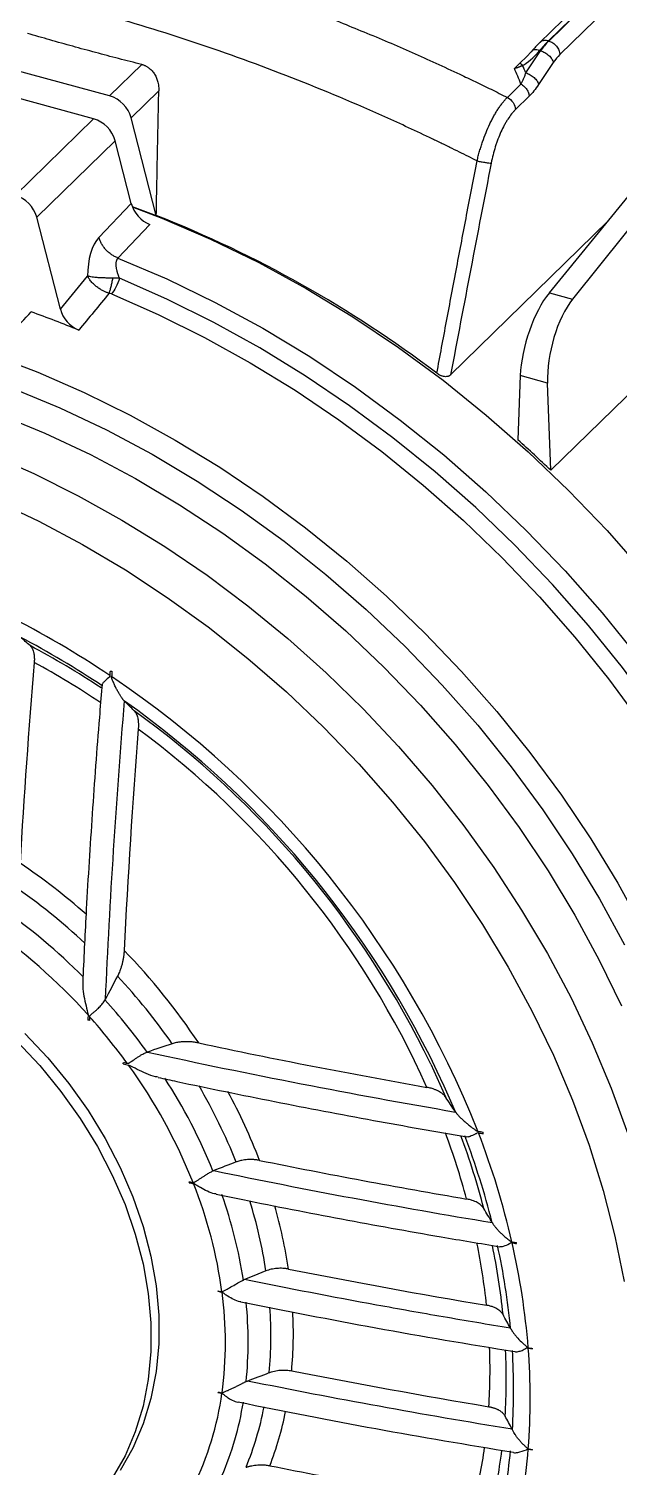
# Model space of a CAD drawing. Header units: millimetres. Extents: x 15 to 1184, y 5 to 836.
# Drawn here: x 827.5 to 862.7, y 183.5 to 269.1 of the extents above; entities that cross this region are included whole.
import ezdxf

# ---------------------------------------------------------------- set-up
doc = ezdxf.new("R2010")
doc.units = ezdxf.units.MM

msp = doc.modelspace()

# ---------------------------------------------------------------- linework, layer by layer
at = {"color": 7, "linetype": 'Continuous', "lineweight": 25}
for p, q in [((865.686, 274.009), (859.118, 267.599)), ((863.416, 273.265), (858.436, 268.405)), ((858.456, 268.4), (863.457, 273.282)), ((862.38, 272.659), (857.913, 268.299)), ((858.436, 268.405), (858.456, 268.4)), ((856.743, 267.08), (857.158, 267.485)), ((857.099, 266.496), (857.976, 267.81)), ((857.976, 267.81), (857.917, 267.826)), ((832.326, 265.131), (825.518, 266.981)), ((832.326, 265.131), (834.243, 267.002)), ((856.419, 266.764), (856.743, 267.08)), ((858.729, 267.12), (857.853, 265.806)), ((831.369, 263.769), (824.561, 265.619)), ((835.253, 265.436), (833.608, 263.83)), ((855.995, 265.045), (856.805, 265.835)), ((857.288, 265.108), (856.478, 264.318)), ((826.702, 259.213), (831.369, 263.769)), ((835.103, 258.014), (833.608, 263.83)), ((832.651, 262.467), (827.984, 257.912)), ((833.614, 258.722), (832.651, 262.467)), ((858.493, 253.413), (863.807, 259.897)), ((865.09, 259.548), (859.875, 253.038)), ((831.687, 256.709), (833.614, 258.722)), ((829.393, 252.434), (827.984, 257.912)), ((833.667, 258.553), (835.103, 258.014)), ((834.723, 257.478), (832.813, 255.484)), ((852.618, 248.53), (861.98, 257.668)), ((829.393, 252.434), (831.017, 254.406)), ((858.493, 253.413), (859.875, 253.038)), ((856.764, 248.483), (856.625, 244.653)), ((858.39, 248.041), (856.764, 248.483)), ((858.575, 242.848), (864.96, 249.08)), ((858.575, 242.848), (858.39, 248.041)), ((831.875, 230.078), (831.864, 229.936)), ((830.733, 212.634), (830.724, 212.444)), ((851.434, 207.506), (852.33, 205.524)), ((852.902, 204.667), (852.639, 205.294)), ((855.089, 198.071), (855.088, 198.073))]:
    msp.add_line(p, q, dxfattribs=at)
at = {"color": 7, "linetype": 'Continuous', "lineweight": 25, "flags": 128}
for points in [[(833.673, 258.539), (835.43, 257.86), (838.329, 256.609), (841.196, 255.208), (844.022, 253.663), (846.799, 251.978), (849.516, 250.158), (852.167, 248.209), (854.741, 246.138), (857.231, 243.95), (859.63, 241.654), (861.928, 239.256), (864.12, 236.764)], [(832.813, 255.484), (835.724, 254.239), (838.604, 252.842), (841.443, 251.299), (844.232, 249.614), (846.962, 247.793), (849.625, 245.842), (852.211, 243.766), (854.712, 241.574), (857.121, 239.271), (859.429, 236.866), (861.629, 234.365), (863.714, 231.778), (865.677, 229.112), (867.512, 226.376), (869.212, 223.58), (870.773, 220.731), (872.189, 217.84), (873.456, 214.915), (874.569, 211.967), (875.526, 209.003), (876.322, 206.036), (876.955, 203.073), (877.424, 200.124)], [(876.327, 200.398), (875.839, 203.263), (875.196, 206.141), (874.397, 209.022), (873.447, 211.896), (872.347, 214.756), (871.101, 217.592), (869.714, 220.395), (868.189, 223.156), (866.531, 225.868), (864.745, 228.521), (862.838, 231.107), (860.814, 233.618), (858.681, 236.047), (856.444, 238.385), (854.111, 240.626), (851.689, 242.762), (849.186, 244.787), (846.61, 246.695), (843.968, 248.479), (841.268, 250.134), (838.52, 251.654), (835.731, 253.036), (832.911, 254.275)], [(832.428, 253.343), (835.215, 252.119), (837.972, 250.753), (840.689, 249.25), (843.357, 247.614), (845.969, 245.85), (848.516, 243.964), (850.99, 241.963), (853.384, 239.851), (855.69, 237.636), (857.901, 235.324), (860.01, 232.924), (862.011, 230.441), (863.896, 227.885), (865.661, 225.262), (867.3, 222.582), (868.808, 219.852), (870.179, 217.081), (871.411, 214.278), (872.498, 211.451), (873.437, 208.609), (874.227, 205.762), (874.863, 202.917), (875.345, 200.085)], [(825.273, 249.743), (828.055, 248.681), (830.815, 247.474), (833.544, 246.127), (836.234, 244.643), (838.876, 243.028), (841.462, 241.285), (843.984, 239.422), (846.434, 237.442), (848.804, 235.354), (851.087, 233.163), (853.275, 230.876), (855.363, 228.501), (857.342, 226.044), (859.208, 223.514), (860.954, 220.918), (862.574, 218.265), (864.065, 215.563)], [(823.764, 248.728), (826.575, 247.72), (829.367, 246.561), (832.131, 245.253), (834.856, 243.8), (837.535, 242.209), (840.157, 240.484), (842.714, 238.63), (845.197, 236.655), (847.599, 234.565), (849.91, 232.367), (852.124, 230.068), (854.232, 227.676), (856.228, 225.199), (858.105, 222.646), (859.856, 220.024), (861.476, 217.344), (862.959, 214.613)], [(820.188, 248.011), (822.959, 247.18), (825.721, 246.195), (828.465, 245.06), (831.18, 243.779), (833.858, 242.355), (836.49, 240.795), (839.067, 239.102), (841.58, 237.284), (844.02, 235.345), (846.38, 233.293), (848.651, 231.134), (850.826, 228.877), (852.897, 226.527), (854.858, 224.094), (856.701, 221.586), (858.421, 219.011), (860.011, 216.377), (861.466, 213.695), (862.782, 210.972)], [(825.129, 243.828), (827.806, 242.651), (830.452, 241.336), (833.059, 239.885), (835.618, 238.305), (838.121, 236.6), (840.559, 234.775), (842.925, 232.837), (845.211, 230.792), (847.409, 228.647), (849.512, 226.409), (851.514, 224.084), (853.408, 221.681), (855.187, 219.207), (856.846, 216.671), (858.38, 214.08), (859.783, 211.444), (861.051, 208.77), (862.179, 206.068), (863.165, 203.346)], [(825.488, 241.056), (828.118, 239.814), (830.713, 238.435), (833.263, 236.924), (835.759, 235.284), (838.193, 233.522), (840.557, 231.644), (842.843, 229.656), (845.044, 227.565), (847.15, 225.378), (849.157, 223.102), (851.056, 220.745), (852.842, 218.315), (854.508, 215.82), (856.048, 213.269), (857.458, 210.67), (858.733, 208.033), (859.868, 205.365), (860.86, 202.676), (861.705, 199.975), (862.4, 197.272), (862.943, 194.575)], [(832.347, 230.629), (832.35, 230.662), (832.353, 230.695), (832.356, 230.728), (832.358, 230.761), (832.361, 230.794), (832.364, 230.826), (832.367, 230.859), (832.37, 230.892)], [(831.137, 210.327), (831.136, 210.3), (831.134, 210.272), (831.133, 210.245), (831.132, 210.217), (831.131, 210.189), (831.13, 210.162), (831.129, 210.134), (831.127, 210.107)], [(827.28, 209.328), (828.642, 207.877), (829.901, 206.342), (831.046, 204.735), (832.068, 203.068), (832.959, 201.354), (833.713, 199.608), (834.323, 197.841), (834.785, 196.069), (835.095, 194.306), (835.251, 192.564), (835.251, 190.858), (835.095, 189.2), (834.785, 187.605), (834.323, 186.084), (833.713, 184.65), (832.959, 183.313)], [(826.807, 208.867), (828.169, 207.416), (829.428, 205.881), (830.573, 204.273), (831.595, 202.606), (832.486, 200.893), (833.24, 199.146), (833.85, 197.38), (834.312, 195.608), (834.622, 193.844), (834.778, 192.102), (834.778, 190.396), (834.622, 188.739), (834.312, 187.144), (833.85, 185.623), (833.24, 184.188), (832.486, 182.851)], [(839.851, 201.678), (839.685, 201.614), (839.518, 201.55), (839.351, 201.485), (839.185, 201.421), (839.018, 201.357), (838.851, 201.292), (838.685, 201.228), (838.518, 201.164)], [(841.63, 195.193), (840.909, 194.905), (840.343, 194.679)], [(856.181, 191.785), (856.126, 191.886), (856.071, 191.987), (856.015, 192.088), (855.96, 192.189), (855.905, 192.29), (855.849, 192.391), (855.794, 192.493), (855.739, 192.594)], [(840.532, 188.641), (840.692, 188.703), (840.853, 188.766), (841.014, 188.828), (841.174, 188.891), (841.335, 188.953), (841.495, 189.016), (841.656, 189.078), (841.816, 189.141)]]:
    msp.add_lwpolyline(points, dxfattribs=at)
at = {"color": 7, "linetype": 'Continuous', "lineweight": 25}
for centre, radius, start, end in [((861.072, 265.78), 3.703, 134.96376, 146.74287), ((861.225, 265.49), 2.981, 134.96727, 146.85213), ((825.839, 253.028), 34.038, 23.3093, 24.14223), ((831.797, 263.328), 1.879, 15.47831, 73.64256), ((830.84, 261.966), 1.879, 15.47831, 73.64256), ((826.173, 257.411), 1.879, 15.47831, 73.64256), ((809.436, 192.858), 70.029, 52.77854, 68.49882), ((806.662, 193.332), 62.573, 67.61871, 70.38901), ((805.791, 187.774), 76.284, 46.21617, 48.21267), ((801.098, 184.248), 55.926, 56.03036, 63.317), ((801.636, 184.672), 54.51, 56.28805, 62.25853), ((664.736, 43.781), 249.209, 49.19448, 49.37064), ((802.441, 185.408), 53.313, 56.56172, 61.85143), ((1297.972, 192.284), 471.761, 175.24272, 176.69711), ((803.054, 185.953), 51.773, 56.27733, 61.40134), ((1324.926, 188.324), 494.294, 175.06223, 175.09743), ((799.69, 181.863), 58.691, 21.64364, 56.08173), ((1298.179, 190.529), 466.584, 175.25528, 177.44291), ((800.177, 182.327), 57.269, 23.64379, 54.78294), ((747.048, 141.601), 122.805, 45.06533, 45.44802), ((800.992, 183.095), 56.039, 25.82379, 54.18332), ((1295.839, 191.324), 463.219, 175.52814, 177.16091), ((801.802, 183.887), 54.181, 24.22526, 53.50011), ((805.48, 187.555), 38.485, 48.61084, 56.00982), ((805.452, 187.489), 37.222, 46.96614, 55.37226), ((805.028, 187.049), 36.324, 44.92378, 55.01361), ((805.062, 187.06), 34.946, 41.97109, 55.39431), ((805.282, 187.239), 38.85, 33.64061, 44.08477), ((805.354, 187.308), 37.42, 34.89396, 42.83141), ((805.011, 186.973), 36.39, 35.71448, 42.01089), ((1272.813, 191.675), 442.167, 177.56891, 177.60802), ((805.108, 187.068), 34.906, 35.94163, 41.78375), ((923.527, 616.464), 417.821, 257.7082, 260.26981), ((923.589, 614.52), 414.764, 258.03833, 259.95037), ((920.358, 601.729), 403.749, 257.52448, 257.56968), ((920.344, 601.746), 403.67, 257.52447, 257.55752), ((807.049, 188.375), 32.568, 21.77039, 35.8412), ((807.402, 188.508), 33.547, 22.13358, 32.77366), ((808.193, 189.061), 34.08, 21.72852, 30.20464), ((808.745, 189.287), 34.821, 21.01391, 28.44867), ((689.91, 96.277), 195.742, 33.62409, 33.92559), ((809.892, 187.679), 45.242, 15.11468, 20.34725), ((809.845, 187.248), 46.244, 14.60161, 20.23741), ((809.081, 186.46), 47.45, 14.16428, 20.71347), ((926.141, 631.516), 434.003, 260.46424, 260.506), ((808.931, 186), 48.577, 12.99694, 21.00171), ((926.145, 631.461), 434.042, 260.46971, 260.506), ((924.407, 613.409), 419.951, 258.57901, 260.28879), ((921.67, 602.335), 410.697, 258.11114, 258.14782), ((921.666, 602.367), 410.673, 258.11113, 258.14427), ((811.789, 190.239), 27.474, 7.76521, 21.69099), ((924.362, 615.424), 423.061, 258.29276, 260.57572), ((812.215, 190.313), 28.402, 8.79078, 19.38425), ((813.098, 190.804), 28.868, 8.74508, 17.23543), ((813.748, 190.943), 29.545, 8.491, 15.98341), ((508.915, -6.301), 402.001, 30.55683, 30.69469), ((926.569, 628.61), 437.373, 260.74996, 260.78614), ((815.13, 188.936), 39.852, 6.07193, 11.48138), ((815.091, 188.456), 40.858, 5.81199, 11.65903), ((814.321, 187.691), 42.067, 5.56474, 12.38134), ((814.195, 187.204), 43.178, 4.54297, 12.93177), ((926.57, 628.568), 437.386, 260.75182, 260.78614), ((924.744, 609.54), 422.23, 258.83267, 260.45908), ((840.736, 193.694), 1.06, 111.7772, 115.25963), ((922.212, 599.199), 413.718, 258.36501, 258.39887), ((922.211, 599.215), 413.716, 258.36502, 258.3985), ((817.001, 190.932), 22.217, 352.23925, 7.76075), ((817.408, 190.974), 23.162, 354.12943, 5.87057), ((818.27, 191.401), 23.655, 354.51671, 3.94692), ((818.9, 191.461), 24.359, 354.79639, 3.06404), ((820.248, 189.328), 34.715, 356.34098, 2.17112), ((820.198, 188.823), 35.734, 356.36617, 2.65908), ((819.448, 188.104), 36.921, 356.32922, 3.67078), ((926.766, 624.069), 438.986, 260.88671, 260.92037), ((819.326, 187.606), 38.031, 355.47547, 4.52453), ((926.766, 624.052), 438.987, 260.88691, 260.92036), ((924.787, 603.809), 422.517, 258.86068, 260.47814), ((841.016, 187.397), 1.334, 111.28975, 115.16596), ((821.209, 190.354), 17.968, 333.70124, 352.19818), ((922.212, 593.199), 413.718, 258.36501, 258.39887), ((922.211, 593.179), 413.716, 258.36502, 258.3985), ((821.645, 190.419), 18.884, 336.84057, 350.75284), ((822.481, 190.825), 19.397, 337.84616, 348.91895), ((823.08, 190.859), 20.128, 338.86918, 348.45766), ((824.706, 188.901), 30.233, 345.55011, 351.98477), ((824.657, 188.397), 31.252, 345.92608, 352.86231), ((823.969, 187.733), 32.383, 346.14198, 354.25834), ((823.866, 187.243), 33.476, 345.50947, 355.45089), ((926.766, 618.032), 438.986, 260.88671, 260.92037), ((926.766, 618.052), 438.987, 260.88691, 260.92036), ((924.541, 596.229), 420.829, 258.66851, 260.34789)]:
    msp.add_arc(centre, radius, start, end, dxfattribs=at)
for centre, major_axis, ratio, start_param, end_param in [((857.753, 268.427), (1.197, 1.515), 0.264734, 3.647943, 4.519655), ((759.235, 144.537), (88.341, 133.279), 0.364796, 6.035298, 6.050035), ((834.895, 258.707), (-1.047, 1.074), 0.758012, 0.922964, 2.101756), ((832.344, 254.323), (-0.088, 2.672), 0.495523, 0.45141, 1.523494), ((858.631, 250.305), (1.169, 3.827), 0.381737, 0.748213, 2.179383), ((860.257, 249.863), (0.925, 3.893), 0.417667, 0.722987, 2.154157), ((829.62, 260.304), (28.364, 31.321), 0.094634, 4.45526, 4.539627), ((830.673, 252.419), (-1.042, 1.084), 0.75715, 0.930275, 2.097881), ((833.756, 230.524), (0.375, 1.514), 0.47243, 2.852928, 2.868541), ((831.457, 212.235), (-0.227, 1.205), 0.585297, 3.756253, 3.779129), ((835.307, 207.457), (1.096, -0.457), 0.617808, 2.524792, 2.547669), ((854.372, 204.94), (1.577, -0.088), 0.571007, 3.545621, 3.561236), ((838.924, 200.472), (0.888, -0.136), 0.839096, 2.168957, 2.221446), ((856.216, 191.177), (-0.212, 0.786), 0.225218, 5.504611, 5.53268), ((859.724, 170.443), (-72.216, 137.396), 0.026412, 4.810277, 4.816062), ((856.216, 185.175), (-0.136, 0.775), 0.303523, 5.473515, 5.529808)]:
    msp.add_ellipse(centre, major_axis=major_axis, ratio=ratio, start_param=start_param, end_param=end_param, dxfattribs=at)
for points, knots in [([(811.012, 277.271), (811.199, 277.265), (811.571, 277.253), (812.131, 277.231), (812.691, 277.205), (813.251, 277.175), (813.812, 277.142), (814.372, 277.104), (814.932, 277.063), (815.491, 277.019), (816.051, 276.97), (816.61, 276.919), (817.765, 276.804), (819.521, 276.601), (822.951, 276.114), (827.487, 275.276), (833.158, 273.897), (838.873, 272.182), (843.649, 270.477), (847.468, 268.952), (849.846, 267.935), (851.746, 267.081), (853, 266.499), (854.094, 265.979), (855.037, 265.522), (855.673, 265.205), (855.995, 265.045)], [0, 0, 0, 0, 0.013164, 0.026293, 0.039386, 0.052445, 0.065468, 0.078456, 0.091409, 0.104327, 0.11721, 0.130057, 0.14287, 0.19659, 0.250019, 0.37527, 0.499999, 0.624725, 0.749984, 0.812288, 0.874989, 0.906192, 0.937494, 0.957746, 0.978581, 1, 1, 1, 1]), ([(854.192, 261.262), (854.02, 261.349), (853.669, 261.526), (853.131, 261.794), (852.563, 262.074), (851.971, 262.362), (851.094, 262.783), (849.944, 263.323), (847.097, 264.616), (842.801, 266.41), (837.062, 268.472), (831.339, 270.195), (825.662, 271.571), (820.055, 272.592), (815.465, 273.144), (812.311, 273.37), (810.795, 273.441), (810.027, 273.468), (809.585, 273.481), (809.32, 273.487), (809.2, 273.49)], [0, 0, 0, 0, 0.0114365, 0.0233433, 0.0357194, 0.0491188, 0.062509, 0.0937861, 0.1250173, 0.2500105, 0.3751987, 0.5000019, 0.624814, 0.7499921, 0.8749854, 0.9374913, 0.9687455, 0.9812473, 0.9915123, 1, 1, 1, 1]), ([(834.243, 267.002), (834.012, 267.06), (833.551, 267.176), (832.861, 267.352), (832.174, 267.531), (831.49, 267.713), (830.808, 267.897), (830.128, 268.083), (829.451, 268.271), (828.776, 268.463), (828.104, 268.656), (827.658, 268.787), (827.435, 268.852)], [0, 0, 0, 0, 0.100028, 0.200037, 0.300033, 0.400019, 0.5, 0.599981, 0.699967, 0.799963, 0.899972, 1, 1, 1, 1]), ([(857.906, 268.293), (857.829, 268.213), (857.677, 268.057), (857.53, 267.886), (857.458, 267.803)], [0, 0, 0, 0, 0.51157, 1, 1, 1, 1]), ([(858.436, 268.405), (858.365, 268.417), (858.222, 268.443), (858.035, 268.399), (857.949, 268.324), (857.909, 268.289)], [0, 0, 0, 0, 0.349616, 0.699232, 1, 1, 1, 1]), ([(858.436, 268.405), (858.43, 268.398), (858.423, 268.392), (858.416, 268.385), (858.41, 268.379), (858.403, 268.372), (858.396, 268.365), (858.39, 268.359), (858.383, 268.352), (858.377, 268.345), (858.37, 268.339), (858.364, 268.332), (858.357, 268.325), (858.35, 268.318), (858.344, 268.312), (858.337, 268.305), (858.331, 268.298), (858.325, 268.291), (858.318, 268.285), (858.312, 268.278), (858.305, 268.271), (858.299, 268.264), (858.293, 268.258), (858.286, 268.251), (858.28, 268.244), (858.274, 268.237), (858.267, 268.23), (858.261, 268.224), (858.255, 268.217), (858.249, 268.21), (858.242, 268.203), (858.236, 268.196), (858.23, 268.189), (858.224, 268.183), (858.218, 268.176), (858.211, 268.169), (858.205, 268.162), (858.199, 268.155), (858.193, 268.149), (858.187, 268.142), (858.181, 268.135), (858.175, 268.128), (858.169, 268.121), (858.163, 268.115), (858.157, 268.108), (858.151, 268.101), (858.145, 268.094), (858.139, 268.087), (858.133, 268.081), (858.127, 268.074), (858.122, 268.067), (858.116, 268.06), (858.11, 268.054), (858.104, 268.047), (858.098, 268.04), (858.093, 268.034), (858.087, 268.027), (858.081, 268.02), (858.075, 268.013), (858.07, 268.007), (858.064, 268), (858.058, 267.993), (858.053, 267.987), (858.047, 267.98), (858.041, 267.974), (858.036, 267.967), (858.03, 267.96), (858.025, 267.954), (858.019, 267.947), (858.013, 267.941), (858.008, 267.934), (858.002, 267.928), (857.997, 267.921), (857.992, 267.915), (857.986, 267.908), (857.981, 267.902), (857.975, 267.896), (857.97, 267.889), (857.964, 267.883), (857.959, 267.876), (857.954, 267.87), (857.948, 267.864), (857.943, 267.858), (857.938, 267.851), (857.933, 267.845), (857.927, 267.839), (857.922, 267.833), (857.917, 267.826)], [0, 0, 0, 0, 0.040938, 0.040938, 0.040938, 0.081413, 0.081413, 0.081413, 0.121424, 0.121424, 0.121424, 0.160971, 0.160971, 0.160971, 0.200056, 0.200056, 0.200056, 0.238678, 0.238678, 0.238678, 0.276838, 0.276838, 0.276838, 0.314535, 0.314535, 0.314535, 0.351771, 0.351771, 0.351771, 0.388544, 0.388544, 0.388544, 0.424856, 0.424856, 0.424856, 0.460708, 0.460708, 0.460708, 0.496098, 0.496098, 0.496098, 0.531028, 0.531028, 0.531028, 0.565498, 0.565498, 0.565498, 0.599508, 0.599508, 0.599508, 0.633059, 0.633059, 0.633059, 0.666151, 0.666151, 0.666151, 0.698785, 0.698785, 0.698785, 0.73096, 0.73096, 0.73096, 0.762677, 0.762677, 0.762677, 0.793938, 0.793938, 0.793938, 0.824741, 0.824741, 0.824741, 0.855088, 0.855088, 0.855088, 0.88498, 0.88498, 0.88498, 0.914416, 0.914416, 0.914416, 0.943398, 0.943398, 0.943398, 0.971926, 0.971926, 0.971926, 1, 1, 1, 1]), ([(858.456, 268.4), (858.54, 268.377), (858.625, 268.338), (858.783, 268.233), (858.855, 268.168), (858.977, 268.02), (859.027, 267.938), (859.096, 267.769), (859.115, 267.682), (859.118, 267.599)], [0, 0, 0, 0, 0.25, 0.25, 0.5, 0.5, 0.75, 0.75, 1, 1, 1, 1]), ([(857.458, 267.803), (857.406, 267.745), (857.307, 267.635), (857.206, 267.534), (857.158, 267.485)], [0, 0, 0, 0, 0.527718, 1, 1, 1, 1]), ([(857.917, 267.826), (857.858, 267.849), (857.799, 267.865), (857.745, 267.872), (857.69, 267.879), (857.64, 267.879), (857.594, 267.87), (857.549, 267.861), (857.51, 267.844), (857.478, 267.82), (857.446, 267.796), (857.422, 267.765), (857.406, 267.727)], [0, 0, 0, 0, 0.25, 0.25, 0.25, 0.5, 0.5, 0.5, 0.75, 0.75, 0.75, 1, 1, 1, 1]), ([(857.976, 267.81), (858.061, 267.788), (858.149, 267.752), (858.232, 267.706), (858.316, 267.659), (858.395, 267.602), (858.464, 267.538), (858.534, 267.475), (858.593, 267.405), (858.639, 267.333), (858.684, 267.262), (858.715, 267.189), (858.729, 267.12)], [0, 0, 0, 0, 0.25, 0.25, 0.25, 0.5, 0.5, 0.5, 0.75, 0.75, 0.75, 1, 1, 1, 1]), ([(834.243, 267.002), (834.265, 266.996), (834.309, 266.984), (834.374, 266.961), (834.438, 266.935), (834.5, 266.904), (834.56, 266.87), (834.619, 266.832), (834.722, 266.757), (834.861, 266.627), (835.009, 266.424), (835.124, 266.196), (835.194, 265.979), (835.233, 265.782), (835.253, 265.61), (835.253, 265.494), (835.253, 265.436)], [0, 0, 0, 0, 0.035814, 0.07142, 0.106926, 0.14244, 0.178071, 0.213927, 0.250112, 0.373759, 0.499882, 0.62344, 0.749712, 0.832449, 0.91563, 1, 1, 1, 1]), ([(856.9, 266.949), (856.893, 266.945), (856.887, 266.941), (856.88, 266.937), (856.872, 266.933), (856.865, 266.928), (856.858, 266.924), (856.851, 266.92), (856.843, 266.916), (856.836, 266.912), (856.828, 266.908), (856.821, 266.904), (856.813, 266.9), (856.805, 266.896), (856.797, 266.892), (856.789, 266.888), (856.781, 266.885), (856.773, 266.881), (856.765, 266.877), (856.757, 266.873), (856.749, 266.869), (856.74, 266.866), (856.732, 266.862), (856.723, 266.858), (856.715, 266.855), (856.706, 266.851), (856.698, 266.847), (856.689, 266.844), (856.68, 266.84), (856.671, 266.837), (856.662, 266.834), (856.643, 266.826), (856.624, 266.82), (856.605, 266.813), (856.584, 266.806), (856.562, 266.8), (856.541, 266.794), (856.531, 266.791), (856.521, 266.788), (856.512, 266.786), (856.498, 266.782), (856.485, 266.779), (856.471, 266.776), (856.454, 266.772), (856.436, 266.768), (856.419, 266.764)], [0, 0, 0, 0, 0.045156, 0.045156, 0.045156, 0.091379, 0.091379, 0.091379, 0.138671, 0.138671, 0.138671, 0.187036, 0.187036, 0.187036, 0.236478, 0.236478, 0.236478, 0.286999, 0.286999, 0.286999, 0.338603, 0.338603, 0.338603, 0.391291, 0.391291, 0.391291, 0.445066, 0.445066, 0.445066, 0.499932, 0.499932, 0.499932, 0.616911, 0.616911, 0.616911, 0.749177, 0.749177, 0.749177, 0.807668, 0.807668, 0.807668, 0.891269, 0.891269, 0.891269, 1, 1, 1, 1]), ([(856.9, 266.949), (856.872, 266.981), (856.843, 267.009), (856.817, 267.031), (856.79, 267.053), (856.765, 267.07), (856.743, 267.08)], [0, 0, 0, 0, 0.5, 0.5, 0.5, 1, 1, 1, 1]), ([(856.805, 265.835), (856.816, 265.856), (856.839, 265.901), (856.876, 265.973), (856.915, 266.055), (856.967, 266.168), (857.029, 266.314), (857.076, 266.435), (857.099, 266.496)], [0, 0, 0, 0, 0.109236, 0.229011, 0.359288, 0.500031, 0.749986, 1, 1, 1, 1]), ([(857.099, 266.496), (857.185, 266.474), (857.272, 266.438), (857.439, 266.345), (857.519, 266.288), (857.658, 266.161), (857.717, 266.091), (857.808, 265.948), (857.839, 265.875), (857.853, 265.806)], [0, 0, 0, 0, 0.25, 0.25, 0.5, 0.5, 0.75, 0.75, 1, 1, 1, 1]), ([(835.103, 258.014), (835.114, 258.608), (835.137, 259.813), (835.173, 261.645), (835.212, 263.525), (835.239, 264.793), (835.253, 265.436)], [0, 0, 0, 0, 0.2403167, 0.4870885, 0.7403161, 1, 1, 1, 1]), ([(856.805, 265.835), (856.872, 265.799), (856.936, 265.753), (856.994, 265.699), (857.052, 265.646), (857.104, 265.585), (857.147, 265.521), (857.19, 265.456), (857.224, 265.387), (857.248, 265.317), (857.272, 265.247), (857.285, 265.176), (857.288, 265.108)], [0, 0, 0, 0, 0.25, 0.25, 0.25, 0.5, 0.5, 0.5, 0.75, 0.75, 0.75, 1, 1, 1, 1]), ([(857.853, 265.806), (857.761, 265.668), (857.668, 265.541), (857.574, 265.425), (857.48, 265.308), (857.385, 265.202), (857.288, 265.108)], [0, 0, 0, 0, 0.001232922, 0.001232922, 0.001232922, 0.002465845, 0.002465845, 0.002465845, 0.002465845]), ([(854.192, 261.262), (854.204, 261.312), (854.228, 261.41), (854.265, 261.557), (854.304, 261.702), (854.345, 261.846), (854.387, 261.987), (854.43, 262.127), (854.474, 262.265), (854.568, 262.544), (854.721, 262.953), (854.911, 263.384), (855.071, 263.709), (855.196, 263.943), (855.325, 264.164), (855.456, 264.371), (855.589, 264.564), (855.724, 264.742), (855.859, 264.904), (855.95, 264.998), (855.995, 265.045)], [0, 0, 0, 0, 0.032172, 0.064067, 0.095686, 0.127031, 0.158101, 0.1889, 0.219427, 0.249685, 0.37597, 0.499577, 0.562608, 0.625463, 0.688161, 0.750722, 0.813167, 0.875514, 0.937785, 1, 1, 1, 1]), ([(855.995, 265.045), (856.129, 264.972), (856.251, 264.86), (856.423, 264.601), (856.473, 264.454), (856.478, 264.318)], [0, 0, 0, 0, 0.5, 0.5, 1, 1, 1, 1]), ([(856.478, 264.318), (856.459, 264.298), (856.439, 264.279), (856.42, 264.258), (856.4, 264.238), (856.381, 264.217), (856.362, 264.196), (856.323, 264.153), (856.285, 264.108), (856.247, 264.06), (856.171, 263.966), (856.097, 263.862), (856.024, 263.751), (855.988, 263.695), (855.952, 263.637), (855.916, 263.577), (855.898, 263.547), (855.881, 263.517), (855.863, 263.485), (855.846, 263.454), (855.828, 263.423), (855.811, 263.391), (855.742, 263.263), (855.676, 263.129), (855.613, 262.99), (855.551, 262.851), (855.491, 262.707), (855.435, 262.557), (855.421, 262.52), (855.407, 262.482), (855.393, 262.444), (855.379, 262.406), (855.366, 262.367), (855.353, 262.329), (855.326, 262.251), (855.301, 262.174), (855.276, 262.095), (855.228, 261.939), (855.183, 261.781), (855.143, 261.621), (855.103, 261.461), (855.067, 261.299), (855.035, 261.136)], [0, 0, 0, 0, 0.000247366, 0.000247366, 0.000247366, 0.000494732, 0.000494732, 0.000494732, 0.000989464, 0.000989464, 0.000989464, 0.001978929, 0.001978929, 0.001978929, 0.002473661, 0.002473661, 0.002473661, 0.002721027, 0.002721027, 0.002721027, 0.002968393, 0.002968393, 0.002968393, 0.003957857, 0.003957857, 0.003957857, 0.004947321, 0.004947321, 0.004947321, 0.005194687, 0.005194687, 0.005194687, 0.005442053, 0.005442053, 0.005442053, 0.005936786, 0.005936786, 0.005936786, 0.00692625, 0.00692625, 0.00692625, 0.007915714, 0.007915714, 0.007915714, 0.007915714]), ([(851.796, 248.622), (851.891, 249.133), (852.083, 250.165), (852.376, 251.73), (852.676, 253.325), (853.074, 255.432), (853.579, 258.081), (853.985, 260.187), (854.192, 261.262)], [0, 0, 0, 0, 0.121243, 0.244989, 0.37124, 0.5, 0.744913, 1, 1, 1, 1]), ([(854.192, 261.262), (854.274, 261.245), (854.358, 261.228), (854.442, 261.212), (854.525, 261.197), (854.608, 261.183), (854.684, 261.171), (854.76, 261.16), (854.829, 261.151), (854.889, 261.145), (854.949, 261.139), (854.998, 261.136), (855.035, 261.136)], [0, 0, 0, 0, 0.25, 0.25, 0.25, 0.5, 0.5, 0.5, 0.75, 0.75, 0.75, 1, 1, 1, 1]), ([(832.813, 255.484), (832.748, 255.51), (832.684, 255.54), (832.621, 255.574), (832.558, 255.607), (832.496, 255.645), (832.436, 255.687), (832.376, 255.728), (832.318, 255.774), (832.263, 255.822), (832.207, 255.87), (832.154, 255.922), (832.105, 255.976), (832.055, 256.03), (832.008, 256.087), (831.965, 256.145), (831.922, 256.204), (831.883, 256.265), (831.848, 256.327), (831.812, 256.389), (831.781, 256.452), (831.754, 256.516), (831.727, 256.58), (831.705, 256.645), (831.687, 256.709)], [0, 0, 0, 0, 0.125, 0.125, 0.125, 0.25, 0.25, 0.25, 0.375, 0.375, 0.375, 0.5, 0.5, 0.5, 0.625, 0.625, 0.625, 0.75, 0.75, 0.75, 0.875, 0.875, 0.875, 1, 1, 1, 1]), ([(832.813, 255.484), (832.81, 255.481), (832.808, 255.478), (832.805, 255.475), (832.802, 255.472), (832.799, 255.468), (832.797, 255.465), (832.794, 255.462), (832.791, 255.458), (832.789, 255.454), (832.786, 255.451), (832.784, 255.447), (832.781, 255.444), (832.779, 255.44), (832.776, 255.436), (832.774, 255.432), (832.772, 255.428), (832.769, 255.425), (832.767, 255.421), (832.765, 255.417), (832.763, 255.413), (832.76, 255.408), (832.758, 255.404), (832.756, 255.4), (832.754, 255.396), (832.752, 255.392), (832.75, 255.387), (832.748, 255.383), (832.746, 255.379), (832.744, 255.374), (832.742, 255.37), (832.74, 255.365), (832.739, 255.36), (832.737, 255.356), (832.735, 255.351), (832.733, 255.346), (832.732, 255.342), (832.73, 255.337), (832.728, 255.332), (832.727, 255.327), (832.725, 255.322), (832.724, 255.317), (832.722, 255.312), (832.721, 255.307), (832.72, 255.302), (832.718, 255.297), (832.717, 255.291), (832.716, 255.286), (832.715, 255.281), (832.713, 255.275), (832.712, 255.27), (832.711, 255.265), (832.71, 255.259), (832.709, 255.254), (832.708, 255.248), (832.704, 255.226), (832.701, 255.203), (832.699, 255.179), (832.697, 255.155), (832.696, 255.129), (832.695, 255.104), (832.695, 255.077), (832.696, 255.05), (832.698, 255.023), (832.699, 254.994), (832.702, 254.965), (832.706, 254.936), (832.712, 254.884), (832.722, 254.831), (832.734, 254.778), (832.747, 254.72), (832.763, 254.662), (832.781, 254.604), (832.787, 254.587), (832.792, 254.57), (832.798, 254.553), (832.804, 254.535), (832.81, 254.518), (832.817, 254.5), (832.823, 254.482), (832.83, 254.464), (832.837, 254.446), (832.845, 254.427), (832.852, 254.409), (832.86, 254.39), (832.868, 254.371), (832.876, 254.352), (832.884, 254.333), (832.893, 254.314), (832.902, 254.294), (832.911, 254.275)], [0, 0, 0, 0, 0.013505, 0.013505, 0.013505, 0.027036, 0.027036, 0.027036, 0.040596, 0.040596, 0.040596, 0.054193, 0.054193, 0.054193, 0.067829, 0.067829, 0.067829, 0.081511, 0.081511, 0.081511, 0.095243, 0.095243, 0.095243, 0.109031, 0.109031, 0.109031, 0.122878, 0.122878, 0.122878, 0.136791, 0.136791, 0.136791, 0.150772, 0.150772, 0.150772, 0.164828, 0.164828, 0.164828, 0.178963, 0.178963, 0.178963, 0.193181, 0.193181, 0.193181, 0.207486, 0.207486, 0.207486, 0.221883, 0.221883, 0.221883, 0.236376, 0.236376, 0.236376, 0.250969, 0.250969, 0.250969, 0.309794, 0.309794, 0.309794, 0.370942, 0.370942, 0.370942, 0.434616, 0.434616, 0.434616, 0.500993, 0.500993, 0.500993, 0.620007, 0.620007, 0.620007, 0.750117, 0.750117, 0.750117, 0.788351, 0.788351, 0.788351, 0.827944, 0.827944, 0.827944, 0.868901, 0.868901, 0.868901, 0.911226, 0.911226, 0.911226, 0.954925, 0.954925, 0.954925, 1, 1, 1, 1]), ([(832.297, 253.383), (832.271, 253.391), (832.217, 253.409), (832.135, 253.44), (832.054, 253.474), (831.973, 253.512), (831.856, 253.572), (831.702, 253.663), (831.523, 253.792), (831.345, 253.949), (831.214, 254.095), (831.122, 254.221), (831.064, 254.313), (831.033, 254.375), (831.017, 254.406)], [0, 0, 0, 0, 0.048979, 0.098469, 0.148476, 0.199005, 0.25006, 0.369903, 0.499983, 0.627311, 0.785683, 0.856036, 0.927475, 1, 1, 1, 1]), ([(832.522, 254.289), (832.443, 254.29), (832.364, 254.29), (832.287, 254.291), (832.21, 254.292), (832.134, 254.293), (832.059, 254.295), (832.021, 254.296), (831.984, 254.297), (831.948, 254.298), (831.911, 254.299), (831.876, 254.301), (831.841, 254.302), (831.771, 254.305), (831.703, 254.309), (831.638, 254.313), (831.606, 254.315), (831.574, 254.318), (831.543, 254.321), (831.512, 254.323), (831.481, 254.326), (831.451, 254.329), (831.392, 254.335), (831.336, 254.342), (831.284, 254.35), (831.233, 254.358), (831.184, 254.366), (831.14, 254.376), (831.117, 254.38), (831.096, 254.385), (831.075, 254.39), (831.065, 254.393), (831.055, 254.396), (831.045, 254.398), (831.036, 254.401), (831.026, 254.404), (831.017, 254.406)], [-0.000006815, -0.000006815, -0.000006815, -0.000006815, 0.000154326, 0.000154326, 0.000154326, 0.000315466, 0.000315466, 0.000315466, 0.000396037, 0.000396037, 0.000396037, 0.000476607, 0.000476607, 0.000476607, 0.000637748, 0.000637748, 0.000637748, 0.000718318, 0.000718318, 0.000718318, 0.000798888, 0.000798888, 0.000798888, 0.000960029, 0.000960029, 0.000960029, 0.001121169, 0.001121169, 0.001121169, 0.00120174, 0.00120174, 0.00120174, 0.001242025, 0.001242025, 0.001242025, 0.00128231, 0.00128231, 0.00128231, 0.00128231]), ([(832.297, 253.383), (832.316, 253.435), (832.335, 253.497), (832.355, 253.565), (832.375, 253.633), (832.395, 253.708), (832.414, 253.787), (832.434, 253.866), (832.453, 253.949), (832.471, 254.034), (832.489, 254.119), (832.506, 254.205), (832.522, 254.289)], [0, 0, 0, 0, 0.25, 0.25, 0.25, 0.5, 0.5, 0.5, 0.75, 0.75, 0.75, 1, 1, 1, 1]), ([(832.911, 254.275), (832.85, 254.279), (832.787, 254.283), (832.722, 254.285), (832.657, 254.288), (832.591, 254.289), (832.522, 254.289)], [0.003622695, 0.003622695, 0.003622695, 0.003622695, 0.0037636366, 0.0037636366, 0.0037636366, 0.0039045782, 0.0039045782, 0.0039045782, 0.0039045782]), ([(832.911, 254.275), (832.859, 254.099), (832.784, 253.915), (832.614, 253.587), (832.519, 253.443), (832.428, 253.343)], [0, 0, 0, 0, 0.5, 0.5, 1, 1, 1, 1]), ([(852.618, 248.53), (852.607, 248.52), (852.586, 248.501), (852.549, 248.476), (852.509, 248.456), (852.45, 248.434), (852.367, 248.418), (852.256, 248.421), (852.158, 248.44), (852.078, 248.466), (852, 248.497), (851.903, 248.547), (851.832, 248.597), (851.796, 248.622)], [0, 0, 0, 0, 0.064562, 0.127461, 0.189177, 0.250219, 0.376, 0.499494, 0.624295, 0.686669, 0.749259, 0.872338, 1, 1, 1, 1]), ([(827.592, 232.416), (827.603, 232.406), (827.625, 232.385), (827.657, 232.348), (827.688, 232.305), (827.723, 232.244), (827.764, 232.154), (827.808, 232.012), (827.832, 231.866), (827.843, 231.727), (827.846, 231.626), (827.844, 231.516), (827.839, 231.443), (827.837, 231.409)], [0, 0, 0, 0, 0.058359, 0.119396, 0.18311, 0.249502, 0.362338, 0.499675, 0.686268, 0.749229, 0.841001, 0.924588, 1, 1, 1, 1]), ([(832.347, 230.629), (832.344, 230.617), (832.331, 230.562), (832.167, 230.426), (831.996, 230.264), (831.875, 230.134), (831.884, 230.089), (831.887, 230.077)], [0, 0, 0, 0, 0.033291, 0.148444, 0.590943, 0.886264, 1, 1, 1, 1]), ([(833.193, 229.123), (833.186, 229.131), (833.171, 229.147), (833.147, 229.176), (833.12, 229.208), (833.092, 229.245), (833.062, 229.286), (833.03, 229.332), (832.976, 229.413), (832.895, 229.543), (832.793, 229.723), (832.69, 229.922), (832.593, 230.127), (832.515, 230.308), (832.471, 230.425), (832.454, 230.477), (832.447, 230.504), (832.44, 230.534), (832.44, 230.557), (832.44, 230.567)], [0, 0, 0, 0, 0.031139, 0.0637483, 0.0978814, 0.1335849, 0.1708997, 0.2098617, 0.2505025, 0.3668213, 0.4993777, 0.6184296, 0.7495365, 0.8747856, 0.9374319, 0.9509849, 0.9624929, 0.9834132, 1, 1, 1, 1]), ([(831.864, 229.936), (831.813, 229.338), (831.601, 226.814), (831.28, 222.399), (830.952, 217.227), (830.798, 213.994), (830.733, 212.634)], [0, 0, 0, 0, 0.102169, 0.431535, 0.760916, 1, 1, 1, 1]), ([(833.785, 228.537), (833.796, 228.525), (833.819, 228.501), (833.851, 228.458), (833.882, 228.409), (833.919, 228.339), (833.959, 228.239), (833.993, 228.117), (834.021, 227.968), (834.036, 227.821), (834.039, 227.667), (834.037, 227.549), (834.032, 227.475), (834.03, 227.441)], [0, 0, 0, 0, 0.058933, 0.120142, 0.183635, 0.249417, 0.366563, 0.499568, 0.590162, 0.74893, 0.84638, 0.930062, 1, 1, 1, 1]), ([(833.188, 214.268), (833.186, 214.233), (833.182, 214.167), (833.174, 214.07), (833.163, 213.979), (833.146, 213.854), (833.119, 213.697), (833.076, 213.498), (833.023, 213.306), (832.965, 213.131), (832.908, 212.985), (832.854, 212.861), (832.815, 212.785), (832.796, 212.748)], [0, 0, 0, 0, 0.070063, 0.134941, 0.194654, 0.24922, 0.380421, 0.498837, 0.628705, 0.748405, 0.836008, 0.919794, 1, 1, 1, 1]), ([(770.577, 212.502), (770.581, 212.052), (770.593, 210.757), (770.721, 208.594), (771.007, 206.012), (771.434, 203.411), (772, 200.801), (772.703, 198.189), (773.54, 195.583), (774.51, 192.99), (775.609, 190.418), (776.834, 187.875), (778.181, 185.368), (779.646, 182.905), (781.224, 180.492), (782.912, 178.137), (784.705, 175.846), (786.595, 173.627), (788.58, 171.485), (790.652, 169.427), (792.805, 167.458), (795.034, 165.586), (797.331, 163.814), (799.691, 162.149), (802.106, 160.595), (804.57, 159.157), (807.074, 157.84), (809.613, 156.646), (812.178, 155.58), (814.762, 154.645), (817.358, 153.845), (819.958, 153.181), (822.553, 152.655), (825.138, 152.27), (827.702, 152.027), (830.24, 151.926), (832.744, 151.968), (835.205, 152.153), (837.616, 152.481), (839.97, 152.949), (842.259, 153.558), (844.477, 154.304), (846.618, 155.184), (848.67, 156.202), (850.406, 157.191), (851.415, 157.893), (851.806, 158.164)], [0, 0, 0, 0, 0.012368, 0.035512, 0.058666, 0.081834, 0.105013, 0.128201, 0.151394, 0.174591, 0.197792, 0.220994, 0.244196, 0.267399, 0.290601, 0.313804, 0.337006, 0.360208, 0.38341, 0.406613, 0.429817, 0.453022, 0.476228, 0.499436, 0.522646, 0.545857, 0.569071, 0.592286, 0.615503, 0.63872, 0.661935, 0.685149, 0.708358, 0.731561, 0.754755, 0.777937, 0.801103, 0.82425, 0.847374, 0.870472, 0.89354, 0.916577, 0.939582, 0.962554, 0.985496, 1, 1, 1, 1]), ([(830.737, 212.444), (830.73, 212.336), (830.709, 212.037), (830.795, 211.54), (830.92, 210.975), (831.002, 210.612), (831.044, 210.431)], [0, 0, 0, 0, 0.156394, 0.436833, 0.718629, 1, 1, 1, 1]), ([(831.137, 210.327), (831.137, 210.334), (831.138, 210.346), (831.144, 210.365), (831.152, 210.382), (831.166, 210.403), (831.188, 210.427), (831.223, 210.46), (831.276, 210.504), (831.359, 210.572), (831.472, 210.666), (831.595, 210.776), (831.709, 210.886), (831.809, 210.992), (831.9, 211.101), (831.982, 211.212), (832.027, 211.289), (832.049, 211.327)], [0, 0, 0, 0, 0.0151281, 0.0304522, 0.0462723, 0.0628612, 0.0904152, 0.1257716, 0.1797152, 0.2508702, 0.3720545, 0.5012581, 0.6041887, 0.7054987, 0.8052166, 0.9033729, 1, 1, 1, 1]), ([(833.369, 207.557), (833.376, 207.556), (833.389, 207.553), (833.409, 207.554), (833.429, 207.556), (833.453, 207.564), (833.484, 207.578), (833.517, 207.597), (833.553, 207.619), (833.598, 207.649), (833.723, 207.735), (833.892, 207.854), (834.093, 207.983), (834.231, 208.064), (834.351, 208.127), (834.455, 208.176), (834.524, 208.202), (834.557, 208.215)], [0, 0, 0, 0, 0.0150942, 0.0304127, 0.046255, 0.062893, 0.0902635, 0.125833, 0.1549907, 0.1885091, 0.251003, 0.5010435, 0.6310963, 0.7512078, 0.8372198, 0.9200644, 1, 1, 1, 1]), ([(837.626, 208.761), (837.594, 208.768), (837.531, 208.78), (837.434, 208.797), (837.337, 208.81), (837.205, 208.825), (837.038, 208.837), (836.834, 208.84), (836.631, 208.831), (836.45, 208.81), (836.296, 208.783), (836.167, 208.753), (836.086, 208.727), (836.046, 208.714)], [0, 0, 0, 0, 0.0629179, 0.125345, 0.1874037, 0.2492186, 0.3753373, 0.4988342, 0.6254482, 0.7484023, 0.8342313, 0.9178513, 1, 1, 1, 1]), ([(835.209, 206.728), (835.156, 206.735), (834.918, 206.767), (834.499, 206.945), (833.97, 207.19), (833.623, 207.36), (833.45, 207.445)], [0, 0, 0, 0, 0.086259, 0.390012, 0.695237, 1, 1, 1, 1]), ([(835.207, 206.716), (835.577, 206.636), (837.874, 206.135), (842.139, 205.266), (847.894, 204.161), (851.732, 203.495), (853.586, 203.173)], [0, 0, 0, 0, 0.061384, 0.381158, 0.700931, 1, 1, 1, 1]), ([(852.33, 205.524), (852.32, 205.538), (852.3, 205.566), (852.266, 205.607), (852.23, 205.647), (852.189, 205.686), (852.124, 205.743), (852.028, 205.815), (851.89, 205.896), (851.739, 205.968), (851.592, 206.023), (851.457, 206.064), (851.337, 206.095), (851.253, 206.111), (851.212, 206.119)], [0, 0, 0, 0, 0.049569, 0.0991906, 0.1489702, 0.1990119, 0.2494184, 0.3740638, 0.4995599, 0.6241504, 0.7489372, 0.8329455, 0.9164852, 1, 1, 1, 1]), ([(852.911, 204.654), (852.919, 204.643), (852.935, 204.621), (852.962, 204.585), (852.993, 204.546), (853.028, 204.505), (853.067, 204.461), (853.109, 204.414), (853.184, 204.335), (853.303, 204.216), (853.464, 204.069), (853.645, 203.915), (853.812, 203.783), (853.948, 203.684), (854.046, 203.615), (854.107, 203.575), (854.156, 203.546), (854.182, 203.532), (854.21, 203.518), (854.233, 203.513), (854.243, 203.51)], [0, 0, 0, 0, 0.0311374, 0.063706, 0.0977851, 0.133445, 0.170748, 0.2097495, 0.2504991, 0.3661989, 0.49937, 0.6106447, 0.7495221, 0.8366107, 0.8747866, 0.9374323, 0.9510008, 0.9624929, 0.9834342, 1, 1, 1, 1]), ([(854.281, 203.41), (854.268, 203.41), (854.209, 203.412), (854.148, 203.373), (853.984, 203.287), (853.796, 203.198), (853.636, 203.148), (853.59, 203.175), (853.586, 203.177)], [0, 0, 0, 0, 0.03656, 0.163282, 0.21914, 0.650733, 0.97557, 1, 1, 1, 1]), ([(841.25, 201.774), (841.222, 201.779), (841.165, 201.79), (841.078, 201.803), (840.99, 201.813), (840.871, 201.823), (840.72, 201.829), (840.538, 201.823), (840.358, 201.806), (840.201, 201.78), (840.067, 201.748), (839.956, 201.716), (839.886, 201.691), (839.851, 201.678)], [0, 0, 0, 0, 0.062764, 0.125157, 0.187358, 0.249549, 0.375174, 0.499731, 0.624758, 0.748608, 0.832973, 0.916569, 1, 1, 1, 1]), ([(837.294, 200.454), (837.298, 200.454), (837.307, 200.452), (837.321, 200.454), (837.335, 200.457), (837.352, 200.464), (837.373, 200.475), (837.402, 200.492), (837.47, 200.533), (837.575, 200.602), (837.717, 200.697), (837.866, 200.795), (838.017, 200.893), (838.155, 200.978), (838.275, 201.046), (838.378, 201.101), (838.444, 201.132), (838.477, 201.147)], [0, 0, 0, 0, 0.009563, 0.019953, 0.031481, 0.045278, 0.062873, 0.088842, 0.125619, 0.251023, 0.375574, 0.499662, 0.629475, 0.749294, 0.836529, 0.919974, 1, 1, 1, 1]), ([(838.658, 199.776), (838.631, 199.778), (838.46, 199.792), (838.141, 199.938), (837.792, 200.11), (837.556, 200.255), (837.438, 200.329), (837.372, 200.372), (837.336, 200.386), (837.318, 200.394)], [0, 0, 0, 0, 0.059883, 0.371787, 0.685578, 0.842819, 0.921472, 0.960791, 1, 1, 1, 1]), ([(838.657, 199.768), (839.191, 199.657), (841.666, 199.144), (846.126, 198.281), (851.225, 197.353), (854.38, 196.83), (855.542, 196.637)], [0, 0, 0, 0, 0.096138, 0.446087, 0.796037, 1, 1, 1, 1]), ([(854.595, 198.906), (854.585, 198.922), (854.564, 198.956), (854.526, 199.005), (854.483, 199.052), (854.42, 199.114), (854.329, 199.186), (854.204, 199.265), (854.063, 199.334), (853.927, 199.386), (853.8, 199.425), (853.687, 199.454), (853.608, 199.468), (853.569, 199.476)], [0, 0, 0, 0, 0.062303, 0.124509, 0.186829, 0.249475, 0.374407, 0.499627, 0.624438, 0.749254, 0.833068, 0.916479, 1, 1, 1, 1]), ([(855.089, 198.071), (855.097, 198.059), (855.112, 198.033), (855.14, 197.991), (855.172, 197.946), (855.208, 197.897), (855.249, 197.844), (855.316, 197.761), (855.422, 197.64), (855.565, 197.492), (855.726, 197.337), (855.865, 197.214), (855.986, 197.115), (856.061, 197.056), (856.121, 197.01), (856.16, 196.982), (856.19, 196.961), (856.215, 196.946), (856.238, 196.932), (856.256, 196.927), (856.264, 196.925)], [0, 0, 0, 0, 0.037197, 0.076047, 0.116671, 0.159174, 0.203653, 0.250191, 0.366487, 0.499051, 0.612991, 0.749275, 0.811822, 0.874621, 0.908034, 0.93732, 0.954895, 0.968673, 0.986695, 1, 1, 1, 1]), ([(856.277, 196.867), (856.27, 196.867), (856.209, 196.869), (856.029, 196.736), (855.781, 196.662), (855.595, 196.606), (855.545, 196.635), (855.542, 196.636)], [0, 0, 0, 0, 0.018535, 0.164171, 0.653173, 0.97947, 1, 1, 1, 1]), ([(842.969, 195.305), (842.941, 195.31), (842.887, 195.321), (842.803, 195.332), (842.718, 195.341), (842.603, 195.35), (842.458, 195.352), (842.284, 195.344), (842.111, 195.324), (841.943, 195.292), (841.781, 195.249), (841.68, 195.212), (841.63, 195.193)], [0, 0, 0, 0, 0.06257, 0.124878, 0.187132, 0.249538, 0.374728, 0.499709, 0.624604, 0.749343, 0.874705, 1, 1, 1, 1]), ([(839.011, 193.951), (839.013, 193.951), (839.017, 193.951), (839.024, 193.952), (839.035, 193.956), (839.057, 193.966), (839.099, 193.987), (839.184, 194.033), (839.36, 194.131), (839.624, 194.286), (839.901, 194.45), (840.094, 194.557), (840.189, 194.607), (840.243, 194.634), (840.269, 194.647), (840.284, 194.653)], [0, 0, 0, 0, 0.003874, 0.007804, 0.015623, 0.031265, 0.062552, 0.125124, 0.250239, 0.500187, 0.749836, 0.874867, 0.937427, 0.966821, 1, 1, 1, 1]), ([(856.181, 191.785), (854.837, 192.004), (853.502, 192.229), (850.847, 192.689), (849.528, 192.923), (845.594, 193.642), (842.968, 194.147), (840.343, 194.679)], [0, 0, 0, 0, 0.25, 0.25, 0.5, 0.5, 1, 1, 1, 1]), ([(840.142, 193.36), (840.122, 193.361), (839.98, 193.366), (839.709, 193.492), (839.411, 193.651), (839.211, 193.79), (839.113, 193.862), (839.065, 193.9), (839.04, 193.918), (839.026, 193.928), (839.018, 193.931), (839.014, 193.932)], [0, 0, 0, 0, 0.051755, 0.367498, 0.683622, 0.841827, 0.920944, 0.960504, 0.980282, 0.99017, 1, 1, 1, 1]), ([(840.143, 193.364), (842.807, 192.831), (848.181, 191.756), (853.671, 190.848), (856.439, 190.391)], [0, 0, 0, 0, 0.495687, 1, 1, 1, 1]), ([(855.739, 192.594), (855.729, 192.61), (855.71, 192.643), (855.675, 192.691), (855.635, 192.738), (855.576, 192.798), (855.491, 192.869), (855.371, 192.946), (855.236, 193.014), (855.105, 193.065), (854.982, 193.103), (854.872, 193.13), (854.796, 193.144), (854.758, 193.151)], [0, 0, 0, 0, 0.062486, 0.124759, 0.187039, 0.249542, 0.37464, 0.4997, 0.624657, 0.749515, 0.833164, 0.91648, 1, 1, 1, 1]), ([(856.189, 191.771), (856.196, 191.757), (856.211, 191.73), (856.237, 191.686), (856.27, 191.632), (856.313, 191.568), (856.381, 191.473), (856.48, 191.345), (856.655, 191.141), (856.856, 190.938), (857.041, 190.774), (857.136, 190.695), (857.185, 190.657), (857.21, 190.639), (857.222, 190.63), (857.23, 190.626), (857.234, 190.625), (857.237, 190.624)], [0, 0, 0, 0, 0.040988, 0.082629, 0.125039, 0.185776, 0.250074, 0.367612, 0.500082, 0.749913, 0.874952, 0.937484, 0.968751, 0.984384, 0.992199, 0.99606, 1, 1, 1, 1]), ([(857.238, 190.606), (857.234, 190.606), (857.11, 190.599), (856.937, 190.446), (856.668, 190.392), (856.498, 190.348), (856.442, 190.382), (856.438, 190.384)], [0, 0, 0, 0, 0.010099, 0.324914, 0.649959, 0.974571, 1, 1, 1, 1]), ([(841.816, 189.141), (841.829, 189.146), (841.875, 189.163), (841.977, 189.197), (842.13, 189.238), (842.304, 189.27), (842.482, 189.29), (842.658, 189.299), (842.838, 189.294), (843.005, 189.279), (843.108, 189.26), (843.159, 189.252)], [0, 0, 0, 0, 0.031742, 0.114907, 0.249454, 0.386841, 0.499641, 0.635969, 0.764804, 0.886146, 1, 1, 1, 1]), ([(840.449, 188.605), (840.431, 188.597), (840.396, 188.58), (840.339, 188.552), (840.28, 188.523), (840.217, 188.491), (840.15, 188.457), (840.047, 188.405), (839.9, 188.33), (839.719, 188.239), (839.534, 188.15), (839.358, 188.068), (839.211, 188.004), (839.113, 187.964), (839.065, 187.945), (839.04, 187.936), (839.028, 187.932), (839.02, 187.932), (839.016, 187.932), (839.014, 187.932)], [0, 0, 0, 0, 0.036772, 0.075551, 0.116311, 0.159011, 0.2036, 0.250018, 0.367134, 0.49995, 0.616812, 0.75, 0.874996, 0.937505, 0.968761, 0.984388, 0.9922, 0.99605, 1, 1, 1, 1]), ([(856.278, 185.769), (853.606, 186.205), (850.965, 186.661), (845.751, 187.612), (843.142, 188.113), (840.532, 188.641)], [0, 0, 0, 0, 0.5, 0.5, 1, 1, 1, 1]), ([(839.011, 187.915), (839.015, 187.913), (839.022, 187.911), (839.035, 187.901), (839.057, 187.883), (839.092, 187.852), (839.127, 187.823), (839.151, 187.804), (839.158, 187.799), (839.159, 187.797), (839.209, 187.758), (839.36, 187.643), (839.624, 187.496), (839.852, 187.389), (839.967, 187.389), (839.973, 187.389)], [0, 0, 0, 0, 0.010186, 0.020439, 0.040953, 0.081984, 0.142663, 0.158272, 0.162391, 0.163867, 0.164052, 0.32813, 0.655915, 0.983309, 1, 1, 1, 1]), ([(839.974, 187.397), (842.694, 186.853), (848.098, 185.771), (853.619, 184.857), (856.361, 184.404)], [0, 0, 0, 0, 0.50327, 1, 1, 1, 1]), ([(854.893, 187.113), (854.918, 187.108), (854.97, 187.099), (855.044, 187.082), (855.117, 187.063), (855.187, 187.042), (855.255, 187.019), (855.32, 186.994), (855.382, 186.967), (855.441, 186.938), (855.513, 186.9), (855.593, 186.849), (855.678, 186.783), (855.752, 186.713), (855.814, 186.638), (855.845, 186.585), (855.86, 186.558)], [0, 0, 0, 0, 0.05685, 0.113369, 0.169555, 0.225412, 0.28094, 0.33614, 0.391014, 0.445563, 0.499788, 0.598847, 0.698389, 0.798423, 0.898957, 1, 1, 1, 1]), ([(857.238, 184.606), (857.236, 184.606), (857.232, 184.607), (857.224, 184.611), (857.213, 184.619), (857.19, 184.638), (857.145, 184.675), (857.057, 184.753), (856.932, 184.874), (856.795, 185.02), (856.664, 185.174), (856.55, 185.322), (856.455, 185.459), (856.385, 185.571), (856.332, 185.663), (856.305, 185.715), (856.293, 185.74)], [0, 0, 0, 0, 0.003885, 0.007798, 0.01561, 0.031239, 0.062498, 0.125015, 0.25002, 0.385886, 0.500104, 0.633918, 0.750049, 0.841617, 0.924932, 1, 1, 1, 1]), ([(856.36, 184.395), (856.362, 184.393), (856.424, 184.357), (856.681, 184.401), (856.954, 184.481), (857.171, 184.567), (857.199, 184.587), (857.232, 184.588), (857.237, 184.588)], [0, 0, 0, 0, 0.012779, 0.342227, 0.907809, 0.917572, 0.989747, 1, 1, 1, 1]), ([(840.446, 183.511), (840.471, 183.519), (840.522, 183.537), (840.603, 183.561), (840.689, 183.583), (840.803, 183.608), (840.953, 183.633), (841.122, 183.649), (841.308, 183.657), (841.478, 183.652), (841.637, 183.638), (841.754, 183.622), (841.823, 183.609), (841.854, 183.603)], [0, 0, 0, 0, 0.059022, 0.12026, 0.183725, 0.249425, 0.366837, 0.499575, 0.599159, 0.749016, 0.848481, 0.93215, 1, 1, 1, 1])]:
    msp.add_open_spline(points, degree=3, knots=knots, dxfattribs=at)
for points in [[(855.035, 261.136), (854.216, 256.933), (853.407, 252.732), (852.618, 248.53)], [(832.297, 253.383), (831.695, 252.652), (831.091, 251.922), (830.488, 251.191)], [(832.428, 253.343), (832.387, 253.36), (832.343, 253.373), (832.297, 253.383)], [(832.466, 230.869), (832.433, 230.876), (832.401, 230.884), (832.37, 230.892)], [(832.796, 212.748), (832.55, 212.281), (832.304, 211.814), (832.059, 211.346)], [(831.127, 210.107), (831.095, 210.114), (831.063, 210.122), (831.031, 210.129)], [(836.046, 208.714), (835.557, 208.549), (835.067, 208.385), (834.577, 208.222)], [(833.139, 207.514), (833.14, 207.545), (833.141, 207.576), (833.142, 207.607)], [(854.552, 203.364), (854.552, 203.394), (854.553, 203.426), (854.555, 203.458)], [(837.061, 200.448), (837.061, 200.466), (837.061, 200.485), (837.062, 200.503)], [(856.536, 196.825), (856.536, 196.843), (856.536, 196.862), (856.537, 196.88)], [(838.774, 193.991), (838.775, 193.994), (838.775, 193.997), (838.775, 194)], [(838.774, 193.982), (838.774, 193.985), (838.774, 193.988), (838.774, 193.991)], [(857.491, 190.574), (857.491, 190.577), (857.491, 190.58), (857.491, 190.584)], [(857.491, 190.565), (857.491, 190.568), (857.491, 190.571), (857.491, 190.574)], [(838.774, 187.972), (838.774, 187.975), (838.774, 187.978), (838.774, 187.981)], [(838.775, 187.963), (838.775, 187.966), (838.775, 187.969), (838.774, 187.972)], [(857.491, 184.556), (857.491, 184.559), (857.491, 184.562), (857.491, 184.565)], [(857.491, 184.547), (857.491, 184.55), (857.491, 184.553), (857.491, 184.556)]]:
    msp.add_open_spline(points, degree=3, dxfattribs=at)

doc.saveas('drawing.dxf')
